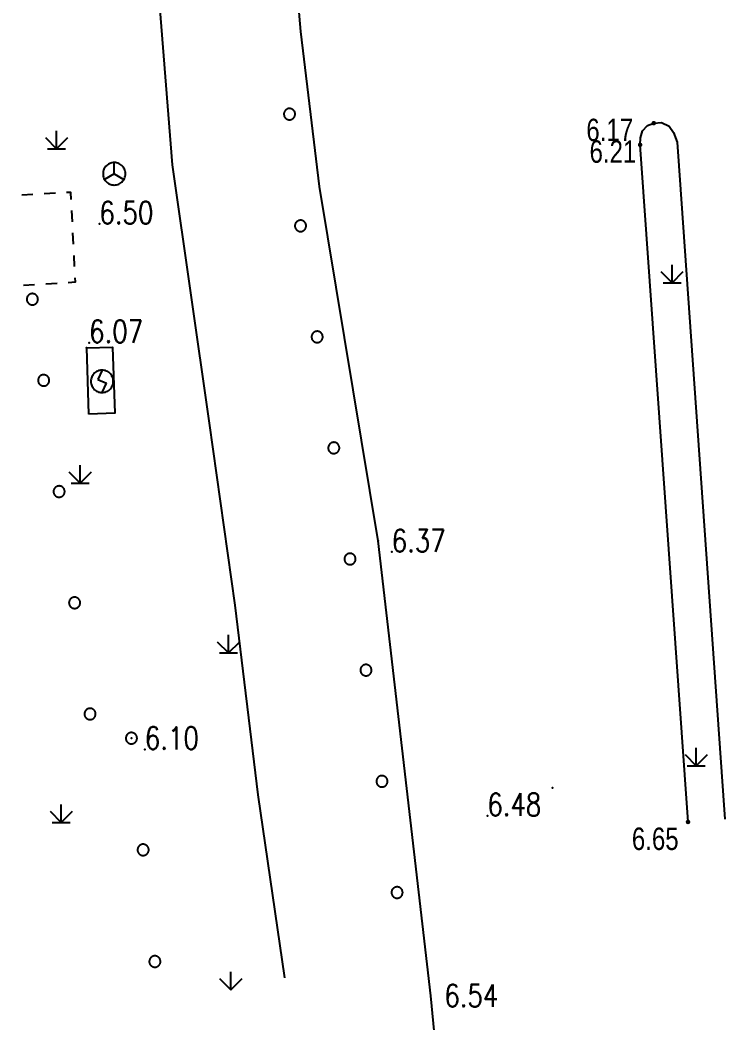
# Model space of a CAD drawing. Extents: x 500064 to 501389, y 2542464 to 2545400.
# Drawn here: x 501073.39 to 501104.77, y 2542531.58 to 2542576.24 of the extents above; entities that cross this region are included whole.
import ezdxf
from ezdxf.enums import TextEntityAlignment as Align

# ---------------------------------------------------------------- set-up
doc = ezdxf.new("R2010")
doc.units = 0
doc.header["$LTSCALE"] = 0.5
doc.linetypes.add('CENTER', pattern=[50.8, 31.75, -6.35, 6.35, -6.35])
doc.layers.get('0').update_dxf_attribs({"linetype": 'CONTINUOUS', "lineweight": 5})
doc.layers.add('GCD', color=8, linetype='CONTINUOUS')
doc.layers.add('地形图', color=8, linetype='CONTINUOUS')
doc.styles.add('HZ', font='romans.shx', dxfattribs={"width": 0.8, "bigfont": 'hztxt.shx'})
doc.styles.add('正等线体', font='')
doc.styles.get('正等线体').set_extended_font_data('FZZhongDengXian-Z07S')

# ---------------------------------------------------------------- blocks, each defined once
blk = doc.blocks.new('gc124')
for p, q in [((-1, 1), (0, 0)), ((0, 0), (0, 1.6)), ((0, 0), (1, 1)), ((-0.8, 0), (0.8, 0))]:
    blk.add_line(p, q)
blk = doc.blocks.new('GC200')
at = {"linetype": 'Continuous', "const_width": 0.2, "flags": 128}
blk.add_lwpolyline([(-0.1, 0, 1), (0.1, 0, 1)], format="xyb", close=True, dxfattribs=at)

msp = doc.modelspace()

# ---------------------------------------------------------------- linework, layer by layer
at = {"layer": '地形图'}
for points in [[(501085.175, 2542533.591), (501083.992, 2542541.744), (501082.96, 2542550.195), (501081.819, 2542558.298), (501080.177, 2542569.794), (501079.058, 2542583.807), (501078.426, 2542589.933), (501076.909, 2542600.133), (501075.818, 2542604.109), (501072.786, 2542610.312), (501068.854, 2542616.307), (501067.394, 2542618.406), (501065.324, 2542620.828), (501062.294, 2542623.654), (501059.408, 2542626.111), (501057.667, 2542627.468), (501055.241, 2542629.261), (501052.057, 2542631.279), (501051.606, 2542630.457), (501049.918, 2542631.296), (501050.376, 2542632.146), (501048.473, 2542633.148), (501046.086, 2542634.138), (501041.85, 2542635.743)], [(501094.411, 2542504.387), (501091.683, 2542532.798), (501089.339, 2542553.052), (501086.729, 2542568.839), (501085.894, 2542575.729), (501085.503, 2542580.22)], [(501085.392, 2542571.804), (501085.408, 2542571.805), (501085.424, 2542571.807), (501085.439, 2542571.81), (501085.454, 2542571.814), (501085.469, 2542571.818), (501085.484, 2542571.824), (501085.498, 2542571.831), (501085.512, 2542571.838), (501085.525, 2542571.846), (501085.538, 2542571.856), (501085.55, 2542571.865), (501085.562, 2542571.876), (501085.573, 2542571.887), (501085.583, 2542571.899), (501085.592, 2542571.912), (501085.601, 2542571.925), (501085.608, 2542571.939), (501085.615, 2542571.953), (501085.621, 2542571.968), (501085.626, 2542571.983), (501085.63, 2542571.998), (501085.633, 2542572.013), (501085.635, 2542572.029), (501085.636, 2542572.044), (501085.636, 2542572.06), (501085.636, 2542572.076), (501085.634, 2542572.091), (501085.631, 2542572.107), (501085.627, 2542572.122), (501085.622, 2542572.137), (501085.617, 2542572.152), (501085.61, 2542572.166), (501085.603, 2542572.18), (501085.594, 2542572.193), (501085.585, 2542572.206), (501085.575, 2542572.218), (501085.565, 2542572.23), (501085.553, 2542572.241), (501085.541, 2542572.251), (501085.529, 2542572.26), (501085.515, 2542572.268), (501085.502, 2542572.276), (501085.488, 2542572.283), (501085.473, 2542572.289), (501085.458, 2542572.294), (501085.443, 2542572.298), (501085.427, 2542572.301), (501085.412, 2542572.303), (501085.396, 2542572.304), (501085.381, 2542572.304), (501085.365, 2542572.303), (501085.349, 2542572.301), (501085.334, 2542572.299), (501085.319, 2542572.295), (501085.304, 2542572.29), (501085.289, 2542572.284), (501085.275, 2542572.278), (501085.261, 2542572.27), (501085.248, 2542572.262), (501085.235, 2542572.253), (501085.223, 2542572.243), (501085.211, 2542572.232), (501085.2, 2542572.221), (501085.19, 2542572.209), (501085.181, 2542572.196), (501085.172, 2542572.183), (501085.165, 2542572.169), (501085.158, 2542572.155), (501085.152, 2542572.141), (501085.147, 2542572.126), (501085.143, 2542572.111), (501085.14, 2542572.095), (501085.138, 2542572.08), (501085.137, 2542572.064), (501085.137, 2542572.048), (501085.137, 2542572.033), (501085.139, 2542572.017), (501085.142, 2542572.002), (501085.146, 2542571.986), (501085.151, 2542571.971), (501085.156, 2542571.957), (501085.163, 2542571.942), (501085.17, 2542571.929), (501085.179, 2542571.915), (501085.188, 2542571.903), (501085.198, 2542571.89), (501085.208, 2542571.879), (501085.22, 2542571.868), (501085.232, 2542571.858), (501085.244, 2542571.849), (501085.258, 2542571.84), (501085.271, 2542571.832), (501085.285, 2542571.826), (501085.3, 2542571.82), (501085.315, 2542571.815), (501085.33, 2542571.811), (501085.345, 2542571.808), (501085.361, 2542571.806), (501085.377, 2542571.804), (501085.392, 2542571.804)], [(501074.518, 2542571.008), (501075.018, 2542570.508)], [(501075.018, 2542570.508), (501075.018, 2542571.308)], [(501075.018, 2542570.508), (501075.518, 2542571.008)], [(501074.618, 2542570.508), (501075.018, 2542570.508), (501075.418, 2542570.508)], [(501077.584, 2542568.899), (501077.636, 2542568.902), (501077.688, 2542568.91), (501077.739, 2542568.923), (501077.787, 2542568.942), (501077.834, 2542568.966), (501077.878, 2542568.994), (501077.919, 2542569.027), (501077.956, 2542569.064), (501077.989, 2542569.105), (501078.017, 2542569.149), (501078.041, 2542569.196), (501078.06, 2542569.244), (501078.073, 2542569.295), (501078.081, 2542569.347), (501078.084, 2542569.399), (501078.081, 2542569.451), (501078.073, 2542569.503), (501078.06, 2542569.553), (501078.041, 2542569.602), (501078.017, 2542569.649), (501077.989, 2542569.693), (501077.956, 2542569.734), (501077.919, 2542569.771), (501077.878, 2542569.803), (501077.834, 2542569.832), (501077.787, 2542569.856), (501077.739, 2542569.874), (501077.688, 2542569.888), (501077.636, 2542569.896), (501077.584, 2542569.899), (501077.532, 2542569.896), (501077.48, 2542569.888), (501077.43, 2542569.874), (501077.381, 2542569.856), (501077.334, 2542569.832), (501077.29, 2542569.803), (501077.249, 2542569.771), (501077.212, 2542569.734), (501077.18, 2542569.693), (501077.151, 2542569.649), (501077.127, 2542569.602), (501077.109, 2542569.553), (501077.095, 2542569.503), (501077.087, 2542569.451), (501077.084, 2542569.399), (501077.087, 2542569.347), (501077.095, 2542569.295), (501077.109, 2542569.244), (501077.127, 2542569.196), (501077.151, 2542569.149), (501077.18, 2542569.105), (501077.212, 2542569.064), (501077.249, 2542569.027), (501077.29, 2542568.994), (501077.334, 2542568.966), (501077.381, 2542568.942), (501077.43, 2542568.923), (501077.48, 2542568.91), (501077.532, 2542568.902), (501077.584, 2542568.899)], [(501077.584, 2542569.399), (501077.584, 2542569.899)], [(501077.584, 2542569.399), (501077.151, 2542569.149)], [(501077.584, 2542569.399), (501078.017, 2542569.149)], [(501073.965, 2542568.479), (501073.466, 2542568.452)], [(501074.964, 2542568.532), (501074.465, 2542568.506)], [(501075.668, 2542568.26), (501075.652, 2542568.568), (501075.463, 2542568.559)], [(501075.719, 2542567.262), (501075.693, 2542567.761)], [(501085.883, 2542566.83), (501085.898, 2542566.831), (501085.914, 2542566.833), (501085.929, 2542566.835), (501085.945, 2542566.839), (501085.96, 2542566.844), (501085.974, 2542566.85), (501085.988, 2542566.856), (501086.002, 2542566.864), (501086.016, 2542566.872), (501086.028, 2542566.881), (501086.041, 2542566.891), (501086.052, 2542566.902), (501086.063, 2542566.913), (501086.073, 2542566.925), (501086.082, 2542566.938), (501086.091, 2542566.951), (501086.099, 2542566.965), (501086.105, 2542566.979), (501086.111, 2542566.993), (501086.116, 2542567.008), (501086.12, 2542567.023), (501086.123, 2542567.039), (501086.125, 2542567.054), (501086.127, 2542567.07), (501086.127, 2542567.086), (501086.126, 2542567.101), (501086.124, 2542567.117), (501086.121, 2542567.132), (501086.117, 2542567.148), (501086.113, 2542567.163), (501086.107, 2542567.177), (501086.1, 2542567.192), (501086.093, 2542567.205), (501086.085, 2542567.219), (501086.076, 2542567.231), (501086.066, 2542567.244), (501086.055, 2542567.255), (501086.044, 2542567.266), (501086.032, 2542567.276), (501086.019, 2542567.285), (501086.006, 2542567.294), (501085.992, 2542567.302), (501085.978, 2542567.308), (501085.963, 2542567.314), (501085.949, 2542567.319), (501085.933, 2542567.323), (501085.918, 2542567.326), (501085.902, 2542567.329), (501085.887, 2542567.33), (501085.871, 2542567.33), (501085.855, 2542567.329), (501085.84, 2542567.327), (501085.824, 2542567.324), (501085.809, 2542567.321), (501085.794, 2542567.316), (501085.779, 2542567.31), (501085.765, 2542567.304), (501085.751, 2542567.296), (501085.738, 2542567.288), (501085.725, 2542567.279), (501085.713, 2542567.269), (501085.702, 2542567.258), (501085.691, 2542567.247), (501085.681, 2542567.235), (501085.671, 2542567.222), (501085.663, 2542567.209), (501085.655, 2542567.195), (501085.648, 2542567.181), (501085.642, 2542567.167), (501085.637, 2542567.152), (501085.633, 2542567.136), (501085.63, 2542567.121), (501085.628, 2542567.105), (501085.627, 2542567.09), (501085.627, 2542567.074), (501085.628, 2542567.058), (501085.63, 2542567.043), (501085.632, 2542567.027), (501085.636, 2542567.012), (501085.641, 2542566.997), (501085.647, 2542566.982), (501085.653, 2542566.968), (501085.661, 2542566.954), (501085.669, 2542566.941), (501085.678, 2542566.928), (501085.688, 2542566.916), (501085.699, 2542566.905), (501085.71, 2542566.894), (501085.722, 2542566.884), (501085.735, 2542566.874), (501085.748, 2542566.866), (501085.761, 2542566.858), (501085.776, 2542566.851), (501085.79, 2542566.845), (501085.805, 2542566.84), (501085.82, 2542566.836), (501085.836, 2542566.833), (501085.851, 2542566.831), (501085.867, 2542566.83), (501085.883, 2542566.83)], [(501075.769, 2542566.263), (501075.744, 2542566.762)], [(501075.819, 2542565.264), (501075.794, 2542565.764)], [(501075.537, 2542564.561), (501075.852, 2542564.58), (501075.844, 2542564.765)], [(501073.54, 2542564.441), (501074.039, 2542564.471)], [(501074.539, 2542564.501), (501075.038, 2542564.531)], [(501073.942, 2542563.562), (501073.957, 2542563.562), (501073.973, 2542563.564), (501073.989, 2542563.567), (501074.004, 2542563.57), (501074.019, 2542563.575), (501074.034, 2542563.58), (501074.048, 2542563.587), (501074.062, 2542563.594), (501074.075, 2542563.602), (501074.088, 2542563.611), (501074.1, 2542563.621), (501074.112, 2542563.631), (501074.123, 2542563.643), (501074.133, 2542563.655), (501074.143, 2542563.667), (501074.151, 2542563.68), (501074.159, 2542563.694), (501074.166, 2542563.708), (501074.172, 2542563.722), (501074.177, 2542563.737), (501074.182, 2542563.752), (501074.185, 2542563.768), (501074.187, 2542563.783), (501074.188, 2542563.799), (501074.189, 2542563.815), (501074.188, 2542563.83), (501074.186, 2542563.846), (501074.184, 2542563.861), (501074.18, 2542563.877), (501074.175, 2542563.892), (501074.17, 2542563.906), (501074.164, 2542563.921), (501074.156, 2542563.935), (501074.148, 2542563.948), (501074.139, 2542563.961), (501074.129, 2542563.973), (501074.119, 2542563.985), (501074.108, 2542563.996), (501074.096, 2542564.006), (501074.083, 2542564.016), (501074.07, 2542564.024), (501074.056, 2542564.032), (501074.042, 2542564.039), (501074.028, 2542564.045), (501074.013, 2542564.05), (501073.998, 2542564.054), (501073.982, 2542564.058), (501073.967, 2542564.06), (501073.951, 2542564.061), (501073.936, 2542564.061), (501073.92, 2542564.061), (501073.904, 2542564.059), (501073.889, 2542564.056), (501073.873, 2542564.053), (501073.858, 2542564.048), (501073.844, 2542564.043), (501073.829, 2542564.036), (501073.816, 2542564.029), (501073.802, 2542564.021), (501073.789, 2542564.012), (501073.777, 2542564.002), (501073.765, 2542563.992), (501073.754, 2542563.98), (501073.744, 2542563.968), (501073.735, 2542563.956), (501073.726, 2542563.943), (501073.718, 2542563.929), (501073.711, 2542563.915), (501073.705, 2542563.901), (501073.7, 2542563.886), (501073.696, 2542563.871), (501073.693, 2542563.855), (501073.69, 2542563.84), (501073.689, 2542563.824), (501073.689, 2542563.808), (501073.689, 2542563.793), (501073.691, 2542563.777), (501073.694, 2542563.762), (501073.697, 2542563.746), (501073.702, 2542563.731), (501073.707, 2542563.717), (501073.714, 2542563.702), (501073.721, 2542563.688), (501073.729, 2542563.675), (501073.738, 2542563.662), (501073.748, 2542563.65), (501073.759, 2542563.638), (501073.77, 2542563.627), (501073.782, 2542563.617), (501073.794, 2542563.607), (501073.807, 2542563.599), (501073.821, 2542563.591), (501073.835, 2542563.584), (501073.85, 2542563.578), (501073.864, 2542563.573), (501073.88, 2542563.569), (501073.895, 2542563.565), (501073.91, 2542563.563), (501073.926, 2542563.562), (501073.942, 2542563.562)], [(501086.624, 2542561.885), (501086.639, 2542561.886), (501086.655, 2542561.888), (501086.67, 2542561.891), (501086.686, 2542561.894), (501086.701, 2542561.899), (501086.715, 2542561.905), (501086.729, 2542561.911), (501086.743, 2542561.919), (501086.757, 2542561.927), (501086.769, 2542561.936), (501086.782, 2542561.946), (501086.793, 2542561.957), (501086.804, 2542561.968), (501086.814, 2542561.98), (501086.823, 2542561.993), (501086.832, 2542562.006), (501086.84, 2542562.02), (501086.846, 2542562.034), (501086.852, 2542562.048), (501086.857, 2542562.063), (501086.861, 2542562.078), (501086.864, 2542562.094), (501086.866, 2542562.109), (501086.868, 2542562.125), (501086.868, 2542562.141), (501086.867, 2542562.156), (501086.865, 2542562.172), (501086.862, 2542562.188), (501086.858, 2542562.203), (501086.854, 2542562.218), (501086.848, 2542562.232), (501086.841, 2542562.247), (501086.834, 2542562.26), (501086.826, 2542562.274), (501086.817, 2542562.287), (501086.807, 2542562.299), (501086.796, 2542562.31), (501086.785, 2542562.321), (501086.773, 2542562.331), (501086.76, 2542562.341), (501086.747, 2542562.349), (501086.733, 2542562.357), (501086.719, 2542562.364), (501086.704, 2542562.37), (501086.69, 2542562.375), (501086.674, 2542562.379), (501086.659, 2542562.382), (501086.643, 2542562.384), (501086.628, 2542562.385), (501086.612, 2542562.385), (501086.596, 2542562.384), (501086.581, 2542562.382), (501086.565, 2542562.379), (501086.55, 2542562.376), (501086.535, 2542562.371), (501086.52, 2542562.365), (501086.506, 2542562.359), (501086.492, 2542562.351), (501086.479, 2542562.343), (501086.466, 2542562.334), (501086.454, 2542562.324), (501086.442, 2542562.313), (501086.432, 2542562.302), (501086.422, 2542562.29), (501086.412, 2542562.277), (501086.404, 2542562.264), (501086.396, 2542562.25), (501086.389, 2542562.236), (501086.383, 2542562.222), (501086.378, 2542562.207), (501086.374, 2542562.192), (501086.371, 2542562.176), (501086.369, 2542562.161), (501086.368, 2542562.145), (501086.368, 2542562.129), (501086.369, 2542562.114), (501086.371, 2542562.098), (501086.373, 2542562.083), (501086.377, 2542562.067), (501086.382, 2542562.052), (501086.387, 2542562.038), (501086.394, 2542562.023), (501086.402, 2542562.01), (501086.41, 2542561.996), (501086.419, 2542561.983), (501086.429, 2542561.971), (501086.44, 2542561.96), (501086.451, 2542561.949), (501086.463, 2542561.939), (501086.476, 2542561.929), (501086.489, 2542561.921), (501086.502, 2542561.913), (501086.517, 2542561.906), (501086.531, 2542561.901), (501086.546, 2542561.896), (501086.561, 2542561.892), (501086.577, 2542561.888), (501086.592, 2542561.886), (501086.608, 2542561.885), (501086.624, 2542561.885)], [(501076.459, 2542558.69), (501076.356, 2542561.653), (501077.504, 2542561.676), (501077.61, 2542558.732), (501076.459, 2542558.69)], [(501077.041, 2542559.656), (501077.093, 2542559.659), (501077.145, 2542559.667), (501077.196, 2542559.681), (501077.244, 2542559.7), (501077.291, 2542559.723), (501077.335, 2542559.752), (501077.376, 2542559.785), (501077.413, 2542559.822), (501077.446, 2542559.862), (501077.474, 2542559.906), (501077.498, 2542559.953), (501077.517, 2542560.002), (501077.53, 2542560.052), (501077.538, 2542560.104), (501077.541, 2542560.156), (501077.538, 2542560.209), (501077.53, 2542560.26), (501077.517, 2542560.311), (501077.498, 2542560.36), (501077.474, 2542560.406), (501077.446, 2542560.45), (501077.413, 2542560.491), (501077.376, 2542560.528), (501077.335, 2542560.561), (501077.291, 2542560.589), (501077.244, 2542560.613), (501077.196, 2542560.632), (501077.145, 2542560.645), (501077.093, 2542560.654), (501077.041, 2542560.656), (501076.989, 2542560.654), (501076.937, 2542560.645), (501076.887, 2542560.632), (501076.838, 2542560.613), (501076.791, 2542560.589), (501076.747, 2542560.561), (501076.707, 2542560.528), (501076.67, 2542560.491), (501076.637, 2542560.45), (501076.608, 2542560.406), (501076.584, 2542560.36), (501076.566, 2542560.311), (501076.552, 2542560.26), (501076.544, 2542560.209), (501076.541, 2542560.156), (501076.544, 2542560.104), (501076.552, 2542560.052), (501076.566, 2542560.002), (501076.584, 2542559.953), (501076.608, 2542559.906), (501076.637, 2542559.862), (501076.67, 2542559.822), (501076.707, 2542559.785), (501076.747, 2542559.752), (501076.791, 2542559.723), (501076.838, 2542559.7), (501076.887, 2542559.681), (501076.937, 2542559.667), (501076.989, 2542559.659), (501077.041, 2542559.656)], [(501077.041, 2542560.656), (501076.85, 2542560.245)], [(501074.444, 2542559.949), (501074.46, 2542559.95), (501074.475, 2542559.952), (501074.491, 2542559.954), (501074.506, 2542559.958), (501074.521, 2542559.963), (501074.536, 2542559.968), (501074.55, 2542559.975), (501074.564, 2542559.982), (501074.577, 2542559.99), (501074.59, 2542559.999), (501074.603, 2542560.009), (501074.614, 2542560.019), (501074.625, 2542560.031), (501074.635, 2542560.042), (501074.645, 2542560.055), (501074.654, 2542560.068), (501074.661, 2542560.082), (501074.668, 2542560.096), (501074.674, 2542560.11), (501074.679, 2542560.125), (501074.684, 2542560.14), (501074.687, 2542560.156), (501074.689, 2542560.171), (501074.691, 2542560.187), (501074.691, 2542560.202), (501074.69, 2542560.218), (501074.688, 2542560.234), (501074.686, 2542560.249), (501074.682, 2542560.265), (501074.678, 2542560.28), (501074.672, 2542560.294), (501074.666, 2542560.309), (501074.658, 2542560.323), (501074.65, 2542560.336), (501074.641, 2542560.349), (501074.631, 2542560.361), (501074.621, 2542560.373), (501074.61, 2542560.384), (501074.598, 2542560.394), (501074.585, 2542560.403), (501074.572, 2542560.412), (501074.559, 2542560.42), (501074.544, 2542560.427), (501074.53, 2542560.433), (501074.515, 2542560.438), (501074.5, 2542560.442), (501074.485, 2542560.446), (501074.469, 2542560.448), (501074.453, 2542560.449), (501074.438, 2542560.449), (501074.422, 2542560.449), (501074.406, 2542560.447), (501074.391, 2542560.444), (501074.376, 2542560.441), (501074.361, 2542560.436), (501074.346, 2542560.431), (501074.332, 2542560.424), (501074.318, 2542560.417), (501074.304, 2542560.409), (501074.291, 2542560.4), (501074.279, 2542560.39), (501074.267, 2542560.38), (501074.256, 2542560.368), (501074.246, 2542560.356), (501074.237, 2542560.344), (501074.228, 2542560.331), (501074.22, 2542560.317), (501074.213, 2542560.303), (501074.207, 2542560.289), (501074.202, 2542560.274), (501074.198, 2542560.259), (501074.195, 2542560.243), (501074.192, 2542560.228), (501074.191, 2542560.212), (501074.191, 2542560.196), (501074.191, 2542560.181), (501074.193, 2542560.165), (501074.196, 2542560.149), (501074.199, 2542560.134), (501074.204, 2542560.119), (501074.21, 2542560.104), (501074.216, 2542560.09), (501074.223, 2542560.076), (501074.231, 2542560.063), (501074.24, 2542560.05), (501074.25, 2542560.038), (501074.261, 2542560.026), (501074.272, 2542560.015), (501074.284, 2542560.005), (501074.296, 2542559.995), (501074.309, 2542559.987), (501074.323, 2542559.979), (501074.337, 2542559.972), (501074.352, 2542559.966), (501074.367, 2542559.961), (501074.382, 2542559.957), (501074.397, 2542559.953), (501074.413, 2542559.951), (501074.428, 2542559.95), (501074.444, 2542559.949)], [(501076.85, 2542560.245), (501077.232, 2542560.068)], [(501077.041, 2542559.656), (501077.232, 2542560.068)], [(501087.364, 2542556.94), (501087.38, 2542556.941), (501087.396, 2542556.943), (501087.411, 2542556.946), (501087.426, 2542556.95), (501087.441, 2542556.954), (501087.456, 2542556.96), (501087.47, 2542556.967), (501087.484, 2542556.974), (501087.498, 2542556.982), (501087.51, 2542556.991), (501087.522, 2542557.001), (501087.534, 2542557.012), (501087.545, 2542557.023), (501087.555, 2542557.035), (501087.564, 2542557.048), (501087.573, 2542557.061), (501087.58, 2542557.075), (501087.587, 2542557.089), (501087.593, 2542557.104), (501087.598, 2542557.118), (501087.602, 2542557.134), (501087.605, 2542557.149), (501087.607, 2542557.165), (501087.609, 2542557.18), (501087.609, 2542557.196), (501087.608, 2542557.212), (501087.606, 2542557.227), (501087.603, 2542557.243), (501087.599, 2542557.258), (501087.595, 2542557.273), (501087.589, 2542557.288), (501087.582, 2542557.302), (501087.575, 2542557.316), (501087.567, 2542557.329), (501087.558, 2542557.342), (501087.548, 2542557.354), (501087.537, 2542557.366), (501087.526, 2542557.376), (501087.514, 2542557.386), (501087.501, 2542557.396), (501087.488, 2542557.404), (501087.474, 2542557.412), (501087.46, 2542557.419), (501087.445, 2542557.425), (501087.43, 2542557.43), (501087.415, 2542557.434), (501087.4, 2542557.437), (501087.384, 2542557.439), (501087.369, 2542557.44), (501087.353, 2542557.44), (501087.337, 2542557.439), (501087.322, 2542557.437), (501087.306, 2542557.435), (501087.291, 2542557.431), (501087.276, 2542557.426), (501087.261, 2542557.42), (501087.247, 2542557.414), (501087.233, 2542557.406), (501087.22, 2542557.398), (501087.207, 2542557.389), (501087.195, 2542557.379), (501087.183, 2542557.368), (501087.173, 2542557.357), (501087.162, 2542557.345), (501087.153, 2542557.332), (501087.145, 2542557.319), (501087.137, 2542557.306), (501087.13, 2542557.291), (501087.124, 2542557.277), (501087.119, 2542557.262), (501087.115, 2542557.247), (501087.112, 2542557.231), (501087.11, 2542557.216), (501087.109, 2542557.2), (501087.109, 2542557.184), (501087.11, 2542557.169), (501087.111, 2542557.153), (501087.114, 2542557.138), (501087.118, 2542557.122), (501087.123, 2542557.108), (501087.128, 2542557.093), (501087.135, 2542557.079), (501087.142, 2542557.065), (501087.151, 2542557.051), (501087.16, 2542557.039), (501087.17, 2542557.026), (501087.18, 2542557.015), (501087.192, 2542557.004), (501087.204, 2542556.994), (501087.216, 2542556.985), (501087.23, 2542556.976), (501087.243, 2542556.968), (501087.258, 2542556.962), (501087.272, 2542556.956), (501087.287, 2542556.951), (501087.302, 2542556.947), (501087.318, 2542556.944), (501087.333, 2542556.942), (501087.349, 2542556.94), (501087.364, 2542556.94)], [(501076.068, 2542555.623), (501076.068, 2542556.423)], [(501075.568, 2542556.123), (501076.068, 2542555.623)], [(501076.068, 2542555.623), (501076.568, 2542556.123)], [(501075.132, 2542554.997), (501075.148, 2542554.998), (501075.164, 2542554.999), (501075.179, 2542555.002), (501075.194, 2542555.006), (501075.209, 2542555.01), (501075.224, 2542555.016), (501075.238, 2542555.022), (501075.252, 2542555.029), (501075.266, 2542555.038), (501075.279, 2542555.047), (501075.291, 2542555.056), (501075.303, 2542555.067), (501075.314, 2542555.078), (501075.324, 2542555.09), (501075.333, 2542555.103), (501075.342, 2542555.116), (501075.35, 2542555.129), (501075.357, 2542555.143), (501075.363, 2542555.158), (501075.368, 2542555.173), (501075.372, 2542555.188), (501075.375, 2542555.203), (501075.378, 2542555.219), (501075.379, 2542555.234), (501075.379, 2542555.25), (501075.379, 2542555.266), (501075.377, 2542555.281), (501075.374, 2542555.297), (501075.371, 2542555.312), (501075.366, 2542555.327), (501075.36, 2542555.342), (501075.354, 2542555.356), (501075.347, 2542555.37), (501075.339, 2542555.384), (501075.33, 2542555.396), (501075.32, 2542555.409), (501075.309, 2542555.42), (501075.298, 2542555.431), (501075.286, 2542555.442), (501075.274, 2542555.451), (501075.261, 2542555.46), (501075.247, 2542555.468), (501075.233, 2542555.475), (501075.218, 2542555.481), (501075.203, 2542555.486), (501075.188, 2542555.49), (501075.173, 2542555.493), (501075.157, 2542555.495), (501075.142, 2542555.497), (501075.126, 2542555.497), (501075.11, 2542555.496), (501075.095, 2542555.495), (501075.079, 2542555.492), (501075.064, 2542555.488), (501075.049, 2542555.484), (501075.034, 2542555.478), (501075.02, 2542555.472), (501075.006, 2542555.465), (501074.993, 2542555.456), (501074.98, 2542555.447), (501074.967, 2542555.438), (501074.956, 2542555.427), (501074.945, 2542555.416), (501074.935, 2542555.404), (501074.925, 2542555.391), (501074.917, 2542555.378), (501074.909, 2542555.365), (501074.902, 2542555.351), (501074.896, 2542555.336), (501074.891, 2542555.321), (501074.886, 2542555.306), (501074.883, 2542555.291), (501074.881, 2542555.275), (501074.88, 2542555.26), (501074.879, 2542555.244), (501074.88, 2542555.228), (501074.882, 2542555.213), (501074.884, 2542555.197), (501074.888, 2542555.182), (501074.892, 2542555.167), (501074.898, 2542555.152), (501074.904, 2542555.138), (501074.912, 2542555.124), (501074.92, 2542555.11), (501074.929, 2542555.098), (501074.939, 2542555.085), (501074.949, 2542555.074), (501074.96, 2542555.063), (501074.972, 2542555.052), (501074.985, 2542555.043), (501074.998, 2542555.034), (501075.012, 2542555.026), (501075.026, 2542555.02), (501075.04, 2542555.013), (501075.055, 2542555.008), (501075.07, 2542555.004), (501075.085, 2542555.001), (501075.101, 2542554.999), (501075.117, 2542554.997), (501075.132, 2542554.997)], [(501075.668, 2542555.623), (501076.068, 2542555.623), (501076.468, 2542555.623)], [(501088.085, 2542551.993), (501088.1, 2542551.993), (501088.116, 2542551.995), (501088.131, 2542551.998), (501088.147, 2542552.002), (501088.162, 2542552.006), (501088.176, 2542552.012), (501088.191, 2542552.018), (501088.204, 2542552.026), (501088.218, 2542552.034), (501088.231, 2542552.043), (501088.243, 2542552.053), (501088.255, 2542552.063), (501088.265, 2542552.075), (501088.276, 2542552.087), (501088.285, 2542552.099), (501088.294, 2542552.112), (501088.301, 2542552.126), (501088.308, 2542552.14), (501088.314, 2542552.155), (501088.319, 2542552.169), (501088.323, 2542552.185), (501088.327, 2542552.2), (501088.329, 2542552.215), (501088.33, 2542552.231), (501088.33, 2542552.247), (501088.33, 2542552.263), (501088.328, 2542552.278), (501088.325, 2542552.294), (501088.321, 2542552.309), (501088.317, 2542552.324), (501088.311, 2542552.339), (501088.305, 2542552.353), (501088.297, 2542552.367), (501088.289, 2542552.38), (501088.28, 2542552.393), (501088.27, 2542552.405), (501088.26, 2542552.417), (501088.248, 2542552.428), (501088.236, 2542552.438), (501088.224, 2542552.447), (501088.211, 2542552.456), (501088.197, 2542552.464), (501088.183, 2542552.471), (501088.168, 2542552.477), (501088.154, 2542552.482), (501088.138, 2542552.486), (501088.123, 2542552.489), (501088.107, 2542552.491), (501088.092, 2542552.492), (501088.076, 2542552.493), (501088.06, 2542552.492), (501088.045, 2542552.49), (501088.029, 2542552.487), (501088.014, 2542552.484), (501087.999, 2542552.479), (501087.984, 2542552.473), (501087.97, 2542552.467), (501087.956, 2542552.46), (501087.943, 2542552.451), (501087.93, 2542552.442), (501087.918, 2542552.432), (501087.906, 2542552.422), (501087.895, 2542552.411), (501087.885, 2542552.399), (501087.876, 2542552.386), (501087.867, 2542552.373), (501087.859, 2542552.359), (501087.852, 2542552.345), (501087.846, 2542552.331), (501087.841, 2542552.316), (501087.837, 2542552.301), (501087.834, 2542552.285), (501087.832, 2542552.27), (501087.831, 2542552.254), (501087.83, 2542552.238), (501087.831, 2542552.223), (501087.833, 2542552.207), (501087.836, 2542552.192), (501087.839, 2542552.176), (501087.844, 2542552.161), (501087.849, 2542552.147), (501087.856, 2542552.132), (501087.863, 2542552.118), (501087.872, 2542552.105), (501087.881, 2542552.092), (501087.89, 2542552.08), (501087.901, 2542552.068), (501087.912, 2542552.057), (501087.924, 2542552.047), (501087.937, 2542552.038), (501087.95, 2542552.029), (501087.964, 2542552.021), (501087.978, 2542552.015), (501087.992, 2542552.009), (501088.007, 2542552.004), (501088.022, 2542551.999), (501088.038, 2542551.996), (501088.053, 2542551.994), (501088.069, 2542551.993), (501088.085, 2542551.993)], [(501075.821, 2542550.045), (501075.836, 2542550.045), (501075.852, 2542550.047), (501075.868, 2542550.05), (501075.883, 2542550.053), (501075.898, 2542550.058), (501075.913, 2542550.063), (501075.927, 2542550.07), (501075.941, 2542550.077), (501075.954, 2542550.085), (501075.967, 2542550.094), (501075.979, 2542550.104), (501075.991, 2542550.115), (501076.002, 2542550.126), (501076.012, 2542550.138), (501076.022, 2542550.15), (501076.03, 2542550.163), (501076.038, 2542550.177), (501076.045, 2542550.191), (501076.051, 2542550.205), (501076.056, 2542550.22), (501076.061, 2542550.235), (501076.064, 2542550.251), (501076.066, 2542550.266), (501076.067, 2542550.282), (501076.068, 2542550.298), (501076.067, 2542550.313), (501076.065, 2542550.329), (501076.063, 2542550.345), (501076.059, 2542550.36), (501076.054, 2542550.375), (501076.049, 2542550.389), (501076.043, 2542550.404), (501076.035, 2542550.418), (501076.027, 2542550.431), (501076.018, 2542550.444), (501076.008, 2542550.456), (501075.998, 2542550.468), (501075.987, 2542550.479), (501075.975, 2542550.489), (501075.962, 2542550.499), (501075.949, 2542550.507), (501075.935, 2542550.515), (501075.921, 2542550.522), (501075.907, 2542550.528), (501075.892, 2542550.533), (501075.877, 2542550.538), (501075.861, 2542550.541), (501075.846, 2542550.543), (501075.83, 2542550.544), (501075.815, 2542550.545), (501075.799, 2542550.544), (501075.783, 2542550.542), (501075.768, 2542550.54), (501075.752, 2542550.536), (501075.737, 2542550.531), (501075.723, 2542550.526), (501075.708, 2542550.519), (501075.694, 2542550.512), (501075.681, 2542550.504), (501075.668, 2542550.495), (501075.656, 2542550.485), (501075.644, 2542550.475), (501075.633, 2542550.463), (501075.623, 2542550.452), (501075.614, 2542550.439), (501075.605, 2542550.426), (501075.597, 2542550.412), (501075.59, 2542550.398), (501075.584, 2542550.384), (501075.579, 2542550.369), (501075.575, 2542550.354), (501075.571, 2542550.338), (501075.569, 2542550.323), (501075.568, 2542550.307), (501075.568, 2542550.291), (501075.568, 2542550.276), (501075.57, 2542550.26), (501075.573, 2542550.245), (501075.576, 2542550.229), (501075.581, 2542550.214), (501075.586, 2542550.2), (501075.593, 2542550.185), (501075.6, 2542550.171), (501075.608, 2542550.158), (501075.617, 2542550.145), (501075.627, 2542550.133), (501075.638, 2542550.121), (501075.649, 2542550.11), (501075.661, 2542550.1), (501075.673, 2542550.091), (501075.686, 2542550.082), (501075.7, 2542550.074), (501075.714, 2542550.067), (501075.728, 2542550.061), (501075.743, 2542550.056), (501075.758, 2542550.052), (501075.774, 2542550.048), (501075.789, 2542550.046), (501075.805, 2542550.045), (501075.821, 2542550.045)], [(501082.172, 2542548.56), (501082.672, 2542548.06)], [(501082.672, 2542548.06), (501082.672, 2542548.86)], [(501082.672, 2542548.06), (501083.172, 2542548.56)], [(501082.272, 2542548.06), (501082.672, 2542548.06), (501083.072, 2542548.06)], [(501088.796, 2542547.043), (501088.812, 2542547.044), (501088.827, 2542547.046), (501088.843, 2542547.049), (501088.858, 2542547.052), (501088.873, 2542547.057), (501088.888, 2542547.063), (501088.902, 2542547.069), (501088.916, 2542547.076), (501088.929, 2542547.085), (501088.942, 2542547.094), (501088.954, 2542547.104), (501088.966, 2542547.114), (501088.977, 2542547.125), (501088.987, 2542547.137), (501088.996, 2542547.15), (501089.005, 2542547.163), (501089.013, 2542547.177), (501089.02, 2542547.191), (501089.026, 2542547.205), (501089.031, 2542547.22), (501089.035, 2542547.235), (501089.038, 2542547.251), (501089.04, 2542547.266), (501089.041, 2542547.282), (501089.042, 2542547.298), (501089.041, 2542547.313), (501089.039, 2542547.329), (501089.036, 2542547.344), (501089.033, 2542547.36), (501089.028, 2542547.375), (501089.023, 2542547.389), (501089.016, 2542547.404), (501089.009, 2542547.418), (501089, 2542547.431), (501088.991, 2542547.444), (501088.982, 2542547.456), (501088.971, 2542547.468), (501088.96, 2542547.479), (501088.948, 2542547.489), (501088.935, 2542547.498), (501088.922, 2542547.507), (501088.908, 2542547.514), (501088.894, 2542547.521), (501088.88, 2542547.527), (501088.865, 2542547.532), (501088.85, 2542547.537), (501088.834, 2542547.54), (501088.819, 2542547.542), (501088.803, 2542547.543), (501088.787, 2542547.543), (501088.772, 2542547.543), (501088.756, 2542547.541), (501088.741, 2542547.538), (501088.725, 2542547.534), (501088.71, 2542547.53), (501088.696, 2542547.524), (501088.681, 2542547.518), (501088.668, 2542547.51), (501088.654, 2542547.502), (501088.641, 2542547.493), (501088.629, 2542547.483), (501088.617, 2542547.473), (501088.607, 2542547.461), (501088.596, 2542547.449), (501088.587, 2542547.437), (501088.578, 2542547.424), (501088.571, 2542547.41), (501088.564, 2542547.396), (501088.558, 2542547.381), (501088.553, 2542547.367), (501088.548, 2542547.351), (501088.545, 2542547.336), (501088.543, 2542547.321), (501088.542, 2542547.305), (501088.542, 2542547.289), (501088.542, 2542547.273), (501088.544, 2542547.258), (501088.547, 2542547.242), (501088.551, 2542547.227), (501088.555, 2542547.212), (501088.561, 2542547.197), (501088.567, 2542547.183), (501088.575, 2542547.169), (501088.583, 2542547.156), (501088.592, 2542547.143), (501088.602, 2542547.131), (501088.612, 2542547.119), (501088.624, 2542547.108), (501088.636, 2542547.098), (501088.648, 2542547.089), (501088.661, 2542547.08), (501088.675, 2542547.072), (501088.689, 2542547.065), (501088.704, 2542547.059), (501088.719, 2542547.054), (501088.734, 2542547.05), (501088.749, 2542547.047), (501088.765, 2542547.045), (501088.78, 2542547.044), (501088.796, 2542547.043)], [(501076.509, 2542545.092), (501076.525, 2542545.093), (501076.54, 2542545.095), (501076.556, 2542545.097), (501076.571, 2542545.101), (501076.586, 2542545.105), (501076.601, 2542545.111), (501076.615, 2542545.117), (501076.629, 2542545.125), (501076.643, 2542545.133), (501076.655, 2542545.142), (501076.668, 2542545.152), (501076.679, 2542545.162), (501076.69, 2542545.173), (501076.701, 2542545.185), (501076.71, 2542545.198), (501076.719, 2542545.211), (501076.727, 2542545.224), (501076.734, 2542545.239), (501076.74, 2542545.253), (501076.745, 2542545.268), (501076.749, 2542545.283), (501076.752, 2542545.298), (501076.754, 2542545.314), (501076.756, 2542545.33), (501076.756, 2542545.345), (501076.755, 2542545.361), (501076.754, 2542545.377), (501076.751, 2542545.392), (501076.747, 2542545.407), (501076.743, 2542545.422), (501076.737, 2542545.437), (501076.731, 2542545.451), (501076.724, 2542545.465), (501076.715, 2542545.479), (501076.706, 2542545.492), (501076.697, 2542545.504), (501076.686, 2542545.516), (501076.675, 2542545.527), (501076.663, 2542545.537), (501076.65, 2542545.546), (501076.637, 2542545.555), (501076.624, 2542545.563), (501076.61, 2542545.57), (501076.595, 2542545.576), (501076.58, 2542545.581), (501076.565, 2542545.585), (501076.55, 2542545.588), (501076.534, 2542545.591), (501076.519, 2542545.592), (501076.503, 2542545.592), (501076.487, 2542545.591), (501076.472, 2542545.59), (501076.456, 2542545.587), (501076.441, 2542545.584), (501076.426, 2542545.579), (501076.411, 2542545.573), (501076.397, 2542545.567), (501076.383, 2542545.56), (501076.369, 2542545.552), (501076.357, 2542545.543), (501076.344, 2542545.533), (501076.333, 2542545.522), (501076.322, 2542545.511), (501076.311, 2542545.499), (501076.302, 2542545.487), (501076.293, 2542545.473), (501076.285, 2542545.46), (501076.279, 2542545.446), (501076.272, 2542545.431), (501076.267, 2542545.417), (501076.263, 2542545.401), (501076.26, 2542545.386), (501076.258, 2542545.37), (501076.256, 2542545.355), (501076.256, 2542545.339), (501076.257, 2542545.323), (501076.258, 2542545.308), (501076.261, 2542545.292), (501076.265, 2542545.277), (501076.269, 2542545.262), (501076.275, 2542545.247), (501076.281, 2542545.233), (501076.288, 2542545.219), (501076.297, 2542545.206), (501076.306, 2542545.193), (501076.315, 2542545.18), (501076.326, 2542545.169), (501076.337, 2542545.158), (501076.349, 2542545.148), (501076.362, 2542545.138), (501076.375, 2542545.129), (501076.388, 2542545.122), (501076.402, 2542545.115), (501076.417, 2542545.109), (501076.432, 2542545.103), (501076.447, 2542545.099), (501076.462, 2542545.096), (501076.478, 2542545.094), (501076.493, 2542545.093), (501076.509, 2542545.092)], [(501078.343, 2542544.014), (501078.358, 2542544.014), (501078.374, 2542544.015), (501078.39, 2542544.018), (501078.405, 2542544.021), (501078.42, 2542544.025), (501078.435, 2542544.03), (501078.45, 2542544.036), (501078.464, 2542544.042), (501078.477, 2542544.05), (501078.491, 2542544.059), (501078.503, 2542544.068), (501078.515, 2542544.078), (501078.526, 2542544.089), (501078.537, 2542544.101), (501078.547, 2542544.113), (501078.556, 2542544.126), (501078.564, 2542544.139), (501078.572, 2542544.153), (501078.578, 2542544.167), (501078.584, 2542544.182), (501078.589, 2542544.197), (501078.592, 2542544.212), (501078.595, 2542544.228), (501078.597, 2542544.243), (501078.598, 2542544.259), (501078.598, 2542544.275), (501078.596, 2542544.29), (501078.594, 2542544.306), (501078.591, 2542544.321), (501078.587, 2542544.336), (501078.582, 2542544.351), (501078.576, 2542544.366), (501078.569, 2542544.38), (501078.562, 2542544.394), (501078.553, 2542544.407), (501078.544, 2542544.419), (501078.534, 2542544.431), (501078.523, 2542544.443), (501078.511, 2542544.453), (501078.499, 2542544.463), (501078.486, 2542544.472), (501078.473, 2542544.481), (501078.459, 2542544.488), (501078.445, 2542544.495), (501078.43, 2542544.5), (501078.415, 2542544.505), (501078.4, 2542544.509), (501078.384, 2542544.511), (501078.369, 2542544.513), (501078.353, 2542544.514), (501078.337, 2542544.514), (501078.322, 2542544.513), (501078.306, 2542544.511), (501078.291, 2542544.507), (501078.276, 2542544.503), (501078.261, 2542544.498), (501078.246, 2542544.492), (501078.232, 2542544.486), (501078.218, 2542544.478), (501078.205, 2542544.469), (501078.193, 2542544.46), (501078.181, 2542544.45), (501078.169, 2542544.439), (501078.159, 2542544.427), (501078.149, 2542544.415), (501078.14, 2542544.402), (501078.131, 2542544.389), (501078.124, 2542544.375), (501078.117, 2542544.361), (501078.112, 2542544.346), (501078.107, 2542544.331), (501078.103, 2542544.316), (501078.101, 2542544.301), (501078.099, 2542544.285), (501078.098, 2542544.269), (501078.098, 2542544.254), (501078.099, 2542544.238), (501078.101, 2542544.222), (501078.104, 2542544.207), (501078.108, 2542544.192), (501078.113, 2542544.177), (501078.119, 2542544.162), (501078.126, 2542544.148), (501078.134, 2542544.135), (501078.143, 2542544.121), (501078.152, 2542544.109), (501078.162, 2542544.097), (501078.173, 2542544.085), (501078.184, 2542544.075), (501078.197, 2542544.065), (501078.209, 2542544.056), (501078.223, 2542544.048), (501078.237, 2542544.04), (501078.251, 2542544.034), (501078.266, 2542544.028), (501078.281, 2542544.023), (501078.296, 2542544.02), (501078.311, 2542544.017), (501078.327, 2542544.015), (501078.343, 2542544.014)], [(501089.507, 2542542.094), (501089.523, 2542542.095), (501089.539, 2542542.097), (501089.554, 2542542.1), (501089.569, 2542542.103), (501089.584, 2542542.108), (501089.599, 2542542.113), (501089.613, 2542542.12), (501089.627, 2542542.127), (501089.641, 2542542.135), (501089.653, 2542542.145), (501089.666, 2542542.154), (501089.677, 2542542.165), (501089.688, 2542542.176), (501089.698, 2542542.188), (501089.708, 2542542.201), (501089.716, 2542542.214), (501089.724, 2542542.228), (501089.731, 2542542.242), (501089.737, 2542542.256), (501089.742, 2542542.271), (501089.746, 2542542.286), (501089.749, 2542542.302), (501089.752, 2542542.317), (501089.753, 2542542.333), (501089.753, 2542542.349), (501089.752, 2542542.364), (501089.751, 2542542.38), (501089.748, 2542542.395), (501089.744, 2542542.411), (501089.739, 2542542.426), (501089.734, 2542542.44), (501089.727, 2542542.455), (501089.72, 2542542.468), (501089.712, 2542542.482), (501089.703, 2542542.495), (501089.693, 2542542.507), (501089.682, 2542542.518), (501089.671, 2542542.529), (501089.659, 2542542.54), (501089.647, 2542542.549), (501089.633, 2542542.558), (501089.62, 2542542.565), (501089.606, 2542542.572), (501089.591, 2542542.578), (501089.576, 2542542.583), (501089.561, 2542542.587), (501089.546, 2542542.591), (501089.53, 2542542.593), (501089.514, 2542542.594), (501089.499, 2542542.594), (501089.483, 2542542.593), (501089.467, 2542542.592), (501089.452, 2542542.589), (501089.437, 2542542.585), (501089.422, 2542542.581), (501089.407, 2542542.575), (501089.393, 2542542.569), (501089.379, 2542542.561), (501089.365, 2542542.553), (501089.353, 2542542.544), (501089.34, 2542542.534), (501089.329, 2542542.524), (501089.318, 2542542.512), (501089.308, 2542542.5), (501089.298, 2542542.488), (501089.29, 2542542.475), (501089.282, 2542542.461), (501089.275, 2542542.447), (501089.269, 2542542.432), (501089.264, 2542542.417), (501089.26, 2542542.402), (501089.257, 2542542.387), (501089.255, 2542542.371), (501089.253, 2542542.356), (501089.253, 2542542.34), (501089.254, 2542542.324), (501089.256, 2542542.309), (501089.258, 2542542.293), (501089.262, 2542542.278), (501089.267, 2542542.263), (501089.272, 2542542.248), (501089.279, 2542542.234), (501089.286, 2542542.22), (501089.294, 2542542.207), (501089.303, 2542542.194), (501089.313, 2542542.182), (501089.324, 2542542.17), (501089.335, 2542542.159), (501089.347, 2542542.149), (501089.36, 2542542.14), (501089.373, 2542542.131), (501089.386, 2542542.123), (501089.4, 2542542.116), (501089.415, 2542542.11), (501089.43, 2542542.105), (501089.445, 2542542.101), (501089.46, 2542542.098), (501089.476, 2542542.096), (501089.492, 2542542.094), (501089.507, 2542542.094)], [(501074.724, 2542541.008), (501075.224, 2542540.508)], [(501075.224, 2542540.508), (501075.224, 2542541.308)], [(501075.224, 2542540.508), (501075.724, 2542541.008)], [(501074.824, 2542540.508), (501075.224, 2542540.508), (501075.624, 2542540.508)], [(501078.865, 2542539.041), (501078.88, 2542539.042), (501078.896, 2542539.043), (501078.912, 2542539.045), (501078.927, 2542539.048), (501078.942, 2542539.052), (501078.957, 2542539.057), (501078.972, 2542539.063), (501078.986, 2542539.07), (501078.999, 2542539.078), (501079.013, 2542539.086), (501079.025, 2542539.095), (501079.037, 2542539.106), (501079.048, 2542539.116), (501079.059, 2542539.128), (501079.069, 2542539.14), (501079.078, 2542539.153), (501079.086, 2542539.166), (501079.094, 2542539.18), (501079.1, 2542539.194), (501079.106, 2542539.209), (501079.111, 2542539.224), (501079.114, 2542539.239), (501079.117, 2542539.255), (501079.119, 2542539.27), (501079.12, 2542539.286), (501079.12, 2542539.302), (501079.119, 2542539.317), (501079.116, 2542539.333), (501079.113, 2542539.348), (501079.109, 2542539.364), (501079.104, 2542539.379), (501079.098, 2542539.393), (501079.091, 2542539.407), (501079.084, 2542539.421), (501079.075, 2542539.434), (501079.066, 2542539.447), (501079.056, 2542539.459), (501079.045, 2542539.47), (501079.033, 2542539.481), (501079.021, 2542539.491), (501079.008, 2542539.5), (501078.995, 2542539.508), (501078.981, 2542539.515), (501078.967, 2542539.522), (501078.952, 2542539.527), (501078.937, 2542539.532), (501078.922, 2542539.536), (501078.906, 2542539.539), (501078.891, 2542539.541), (501078.875, 2542539.541), (501078.859, 2542539.541), (501078.844, 2542539.54), (501078.828, 2542539.538), (501078.813, 2542539.535), (501078.798, 2542539.531), (501078.783, 2542539.526), (501078.768, 2542539.52), (501078.754, 2542539.513), (501078.74, 2542539.505), (501078.727, 2542539.497), (501078.715, 2542539.487), (501078.703, 2542539.477), (501078.691, 2542539.466), (501078.681, 2542539.455), (501078.671, 2542539.443), (501078.662, 2542539.43), (501078.653, 2542539.416), (501078.646, 2542539.403), (501078.639, 2542539.388), (501078.634, 2542539.374), (501078.629, 2542539.359), (501078.625, 2542539.343), (501078.623, 2542539.328), (501078.621, 2542539.312), (501078.62, 2542539.297), (501078.62, 2542539.281), (501078.621, 2542539.265), (501078.623, 2542539.25), (501078.626, 2542539.234), (501078.631, 2542539.219), (501078.636, 2542539.204), (501078.641, 2542539.19), (501078.648, 2542539.176), (501078.656, 2542539.162), (501078.665, 2542539.149), (501078.674, 2542539.136), (501078.684, 2542539.124), (501078.695, 2542539.113), (501078.707, 2542539.102), (501078.719, 2542539.092), (501078.731, 2542539.083), (501078.745, 2542539.075), (501078.759, 2542539.067), (501078.773, 2542539.061), (501078.788, 2542539.055), (501078.803, 2542539.051), (501078.818, 2542539.047), (501078.833, 2542539.044), (501078.849, 2542539.042), (501078.865, 2542539.041)], [(501090.177, 2542537.14), (501090.193, 2542537.14), (501090.208, 2542537.142), (501090.224, 2542537.144), (501090.239, 2542537.148), (501090.254, 2542537.152), (501090.269, 2542537.158), (501090.283, 2542537.164), (501090.297, 2542537.171), (501090.311, 2542537.179), (501090.324, 2542537.188), (501090.336, 2542537.198), (501090.348, 2542537.208), (501090.359, 2542537.219), (501090.369, 2542537.231), (501090.379, 2542537.244), (501090.388, 2542537.257), (501090.396, 2542537.27), (501090.403, 2542537.284), (501090.409, 2542537.299), (501090.414, 2542537.314), (501090.418, 2542537.329), (501090.422, 2542537.344), (501090.424, 2542537.36), (501090.426, 2542537.375), (501090.426, 2542537.391), (501090.425, 2542537.407), (501090.424, 2542537.422), (501090.421, 2542537.438), (501090.418, 2542537.453), (501090.413, 2542537.468), (501090.408, 2542537.483), (501090.402, 2542537.497), (501090.395, 2542537.511), (501090.386, 2542537.525), (501090.378, 2542537.538), (501090.368, 2542537.55), (501090.357, 2542537.562), (501090.346, 2542537.573), (501090.335, 2542537.583), (501090.322, 2542537.593), (501090.309, 2542537.601), (501090.295, 2542537.609), (501090.281, 2542537.617), (501090.267, 2542537.623), (501090.252, 2542537.628), (501090.237, 2542537.632), (501090.222, 2542537.636), (501090.206, 2542537.638), (501090.191, 2542537.639), (501090.175, 2542537.64), (501090.159, 2542537.639), (501090.144, 2542537.638), (501090.128, 2542537.635), (501090.113, 2542537.632), (501090.098, 2542537.627), (501090.083, 2542537.622), (501090.069, 2542537.616), (501090.055, 2542537.608), (501090.041, 2542537.6), (501090.028, 2542537.591), (501090.016, 2542537.582), (501090.004, 2542537.571), (501089.993, 2542537.56), (501089.983, 2542537.548), (501089.973, 2542537.536), (501089.964, 2542537.523), (501089.956, 2542537.509), (501089.949, 2542537.495), (501089.943, 2542537.481), (501089.938, 2542537.466), (501089.934, 2542537.451), (501089.93, 2542537.436), (501089.928, 2542537.42), (501089.926, 2542537.404), (501089.926, 2542537.389), (501089.927, 2542537.373), (501089.928, 2542537.357), (501089.931, 2542537.342), (501089.934, 2542537.327), (501089.939, 2542537.312), (501089.944, 2542537.297), (501089.95, 2542537.282), (501089.957, 2542537.268), (501089.966, 2542537.255), (501089.974, 2542537.242), (501089.984, 2542537.23), (501089.995, 2542537.218), (501090.006, 2542537.207), (501090.017, 2542537.197), (501090.03, 2542537.187), (501090.043, 2542537.178), (501090.057, 2542537.17), (501090.071, 2542537.163), (501090.085, 2542537.157), (501090.1, 2542537.152), (501090.115, 2542537.147), (501090.13, 2542537.144), (501090.146, 2542537.142), (501090.161, 2542537.14), (501090.177, 2542537.14)], [(501079.387, 2542534.069), (501079.402, 2542534.069), (501079.418, 2542534.07), (501079.434, 2542534.072), (501079.449, 2542534.075), (501079.464, 2542534.079), (501079.479, 2542534.084), (501079.494, 2542534.09), (501079.508, 2542534.097), (501079.521, 2542534.105), (501079.535, 2542534.113), (501079.547, 2542534.123), (501079.559, 2542534.133), (501079.571, 2542534.144), (501079.581, 2542534.155), (501079.591, 2542534.168), (501079.6, 2542534.18), (501079.608, 2542534.194), (501079.616, 2542534.208), (501079.622, 2542534.222), (501079.628, 2542534.236), (501079.633, 2542534.251), (501079.636, 2542534.267), (501079.639, 2542534.282), (501079.641, 2542534.298), (501079.642, 2542534.313), (501079.642, 2542534.329), (501079.641, 2542534.345), (501079.638, 2542534.36), (501079.635, 2542534.376), (501079.631, 2542534.391), (501079.626, 2542534.406), (501079.62, 2542534.42), (501079.613, 2542534.435), (501079.606, 2542534.448), (501079.597, 2542534.461), (501079.588, 2542534.474), (501079.578, 2542534.486), (501079.567, 2542534.497), (501079.555, 2542534.508), (501079.543, 2542534.518), (501079.53, 2542534.527), (501079.517, 2542534.535), (501079.503, 2542534.543), (501079.489, 2542534.549), (501079.474, 2542534.555), (501079.459, 2542534.559), (501079.444, 2542534.563), (501079.428, 2542534.566), (501079.413, 2542534.568), (501079.397, 2542534.569), (501079.382, 2542534.569), (501079.366, 2542534.567), (501079.35, 2542534.565), (501079.335, 2542534.562), (501079.32, 2542534.558), (501079.305, 2542534.553), (501079.29, 2542534.547), (501079.276, 2542534.54), (501079.262, 2542534.533), (501079.249, 2542534.524), (501079.237, 2542534.515), (501079.225, 2542534.504), (501079.213, 2542534.494), (501079.203, 2542534.482), (501079.193, 2542534.47), (501079.184, 2542534.457), (501079.175, 2542534.444), (501079.168, 2542534.43), (501079.161, 2542534.416), (501079.156, 2542534.401), (501079.151, 2542534.386), (501079.147, 2542534.371), (501079.145, 2542534.355), (501079.143, 2542534.34), (501079.142, 2542534.324), (501079.142, 2542534.308), (501079.143, 2542534.293), (501079.145, 2542534.277), (501079.149, 2542534.262), (501079.153, 2542534.246), (501079.158, 2542534.232), (501079.163, 2542534.217), (501079.17, 2542534.203), (501079.178, 2542534.189), (501079.187, 2542534.176), (501079.196, 2542534.163), (501079.206, 2542534.151), (501079.217, 2542534.14), (501079.229, 2542534.129), (501079.241, 2542534.12), (501079.254, 2542534.11), (501079.267, 2542534.102), (501079.281, 2542534.095), (501079.295, 2542534.088), (501079.31, 2542534.083), (501079.325, 2542534.078), (501079.34, 2542534.074), (501079.355, 2542534.071), (501079.371, 2542534.07), (501079.387, 2542534.069)], [(501082.775, 2542533.06), (501082.775, 2542533.86)], [(501082.275, 2542533.56), (501082.775, 2542533.06)], [(501082.775, 2542533.06), (501083.275, 2542533.56)]]:
    msp.add_lwpolyline(points, dxfattribs=at)
at = {"layer": '地形图', "elevation": 6.651, "flags": 128}
msp.add_lwpolyline([(501103.129, 2542540.535), (501100.995, 2542570.689), (501101.018, 2542571.006), (501101.105, 2542571.313), (501101.321, 2542571.547), (501101.602, 2542571.652), (501101.948, 2542571.679), (501102.295, 2542571.52), (501102.49, 2542571.23), (501102.639, 2542570.805), (501104.773, 2542540.651)], dxfattribs=at)
at = {"layer": '地形图', "ltscale": 10}
for p in [(501077.584, 2542569.398), (501076.355, 2542561.653), (501089.339, 2542553.052), (501078.348, 2542544.264), (501097.097, 2542542.051)]:
    msp.add_point(p, dxfattribs=at)
at = {"layer": '地形图', "linetype": 'CENTER'}
for p in [(501076.924, 2542567.166, 6.5), (501076.469, 2542561.876, 6.07), (501089.939, 2542552.556, 6.37), (501078.948, 2542543.768, 6.1), (501094.197, 2542540.809, 6.48)]:
    msp.add_point(p, dxfattribs=at)

# ---------------------------------------------------------------- block references
at = {"layer": '地形图', "linetype": 'Continuous'}
ref = msp.add_blockref('GC200', (501101.602, 2542571.652, 6.169), dxfattribs=dict(at, xscale=0.5, yscale=0.5, zscale=0.5))
ref.add_attrib('height', '6.17', dxfattribs={"layer": 'GCD', "linetype": 'Continuous', "height": 1, "style": '正等线体', "width": 0.8}).set_placement((501098.602, 2542571.352, 6.17), align=Align.MIDDLE_LEFT)
ref = msp.add_blockref('GC200', (501100.995, 2542570.689, 6.208), dxfattribs=dict(at, xscale=0.5, yscale=0.5, zscale=0.5))
ref.add_attrib('height', '6.21', dxfattribs={"layer": 'GCD', "linetype": 'Continuous', "height": 1, "style": '正等线体', "width": 0.8}).set_placement((501098.745, 2542570.389, 6.21), align=Align.MIDDLE_LEFT)
at = {"layer": '地形图', "linetype": 'Continuous', "xscale": 0.5, "yscale": 0.5}
for p in [(501102.418, 2542564.545), (501103.495, 2542543.035)]:
    msp.add_blockref('gc124', p, dxfattribs=at)
at = {"layer": '地形图', "linetype": 'Continuous'}
ref = msp.add_blockref('GC200', (501103.129, 2542540.535, 6.651), dxfattribs=dict(at, xscale=0.5, yscale=0.5, zscale=0.5))
ref.add_attrib('height', '6.65', dxfattribs={"layer": 'GCD', "linetype": 'Continuous', "height": 1, "style": '正等线体', "width": 0.8}).set_placement((501100.629, 2542539.785, 6.65), align=Align.MIDDLE_LEFT)

# ---------------------------------------------------------------- texts
at = {"layer": '地形图', "ltscale": 10, "style": 'HZ', "width": 0.8}
for s, p in [('6.50', (501076.924, 2542567.166)), ('6.07', (501076.469, 2542561.876)), ('6.37', (501089.939, 2542552.556)), ('6.10', (501078.948, 2542543.768)), ('6.48', (501094.197, 2542540.809)), ('6.54', (501092.283, 2542532.302))]:
    msp.add_text(s, height=1, dxfattribs=at).set_placement(p)

doc.saveas('drawing.dxf')
